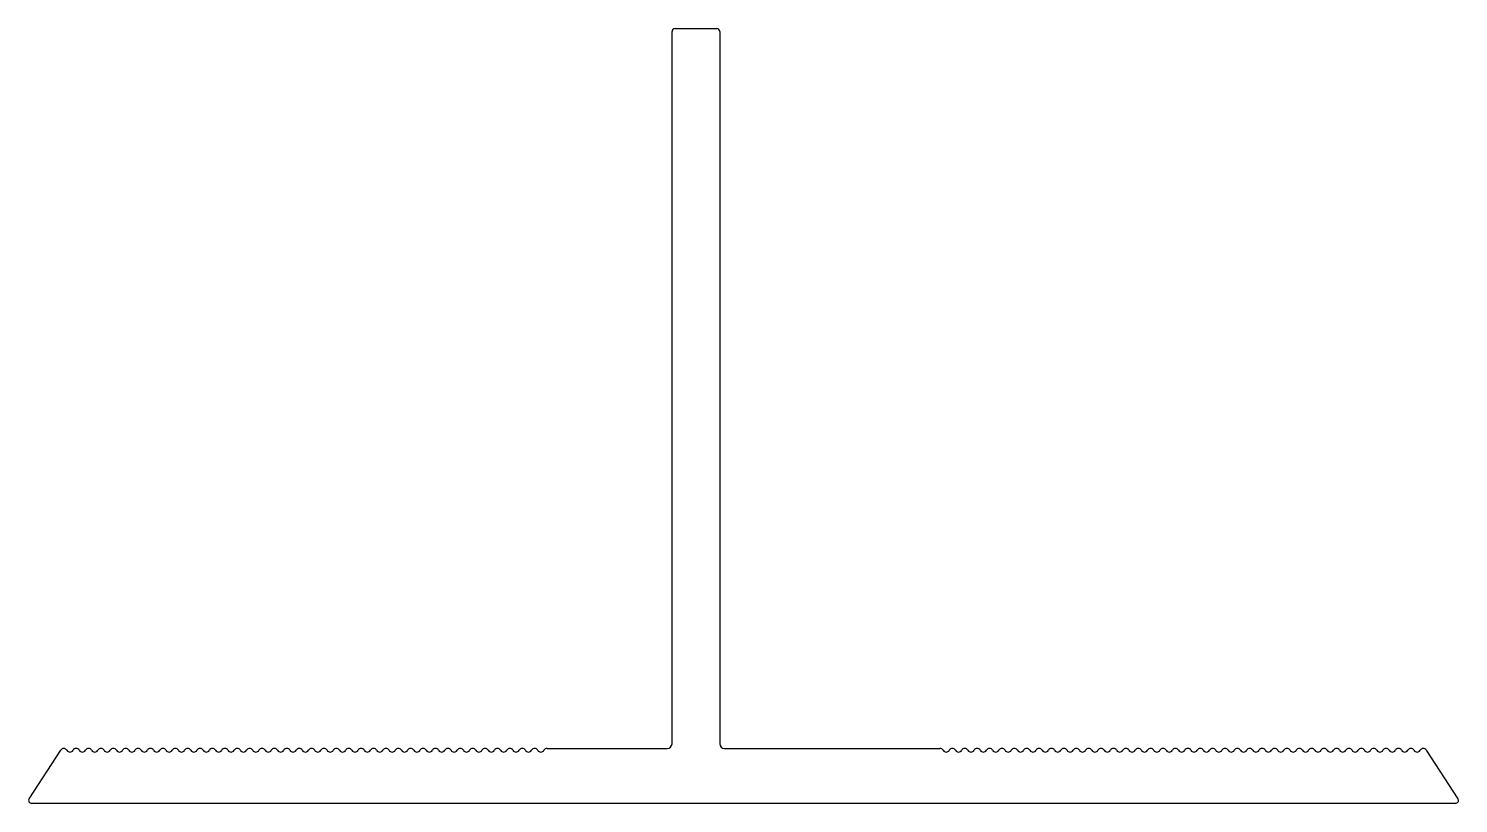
# Model space of a CAD drawing. Extents: x 2672 to 2792, y -306 to -241.
import ezdxf

# ---------------------------------------------------------------- set-up
doc = ezdxf.new("R2010")
doc.units = 0
doc.header["$LTSCALE"] = 15
doc.layers.get('0').update_dxf_attribs({"linetype": 'CONTINUOUS'})

msp = doc.modelspace()

# ---------------------------------------------------------------- linework, layer by layer
at = {"ltscale": 0.05}
for p, q in [((2725.97, -301.34), (2725.97, -241.59)), ((2726.22, -241.34), (2729.72, -241.34)), ((2729.97, -241.59), (2729.97, -301.34)), ((2672.01, -305.96), (2674.67, -301.88)), ((2715.48, -301.74), (2725.57, -301.74)), ((2730.37, -301.74), (2748.46, -301.74)), ((2789.27, -301.88), (2791.93, -305.96)), ((2791.72, -306.34), (2672.22, -306.34))]:
    msp.add_line(p, q, dxfattribs=at)
for centre, radius, start, end in [((2726.22, -241.59), 0.25, 90, 180), ((2729.72, -241.59), 0.25, 0, 90), ((2674.92, -302.04), 0.3, 29.9264, 146.8813), ((2675.44, -301.74), 0.3, 209.9264, 330.0736), ((2675.96, -302.04), 0.3, 29.9264, 150.0736), ((2676.48, -301.74), 0.3, 209.9264, 330.0736), ((2677, -302.04), 0.3, 29.9264, 150.0736), ((2677.52, -301.74), 0.3, 209.9264, 330.0736), ((2678.04, -302.04), 0.3, 29.9264, 150.0736), ((2678.56, -301.74), 0.3, 209.9264, 330.0736), ((2679.08, -302.04), 0.3, 29.9264, 150.0736), ((2679.6, -301.74), 0.3, 209.9264, 330.0736), ((2680.12, -302.04), 0.3, 29.9264, 150.0736), ((2680.64, -301.74), 0.3, 209.9264, 330.0736), ((2681.16, -302.04), 0.3, 29.9264, 150.0736), ((2681.68, -301.74), 0.3, 209.9264, 330.0736), ((2682.2, -302.04), 0.3, 29.9264, 150.0736), ((2682.72, -301.74), 0.3, 209.9264, 330.0736), ((2683.24, -302.04), 0.3, 29.9264, 150.0736), ((2683.76, -301.74), 0.3, 209.9264, 330.0736), ((2684.28, -302.04), 0.3, 29.9264, 150.0736), ((2684.8, -301.74), 0.3, 209.9264, 330.0736), ((2685.32, -302.04), 0.3, 29.9264, 150.0736), ((2685.84, -301.74), 0.3, 209.9264, 330.0736), ((2686.36, -302.04), 0.3, 29.9264, 150.0736), ((2686.88, -301.74), 0.3, 209.9264, 330.0736), ((2687.4, -302.04), 0.3, 29.9264, 150.0736), ((2687.92, -301.74), 0.3, 209.9264, 330.0736), ((2688.44, -302.04), 0.3, 29.9264, 150.0736), ((2688.96, -301.74), 0.3, 209.9264, 330.0736), ((2689.48, -302.04), 0.3, 29.9264, 150.0736), ((2690, -301.74), 0.3, 209.9264, 330.0736), ((2690.52, -302.04), 0.3, 29.9264, 150.0736), ((2691.04, -301.74), 0.3, 209.9264, 330.0736), ((2691.56, -302.04), 0.3, 29.9264, 150.0736), ((2692.08, -301.74), 0.3, 209.9264, 330.0736), ((2692.6, -302.04), 0.3, 29.9264, 150.0736), ((2693.12, -301.74), 0.3, 209.9264, 330.0736), ((2693.64, -302.04), 0.3, 29.9264, 150.0736), ((2694.16, -301.74), 0.3, 209.9264, 330.0736), ((2694.68, -302.04), 0.3, 29.9264, 150.0736), ((2695.2, -301.74), 0.3, 209.9264, 330.0736), ((2695.72, -302.04), 0.3, 29.9264, 150.0736), ((2696.24, -301.74), 0.3, 209.9264, 330.0736), ((2696.76, -302.04), 0.3, 29.9264, 150.0736), ((2697.28, -301.74), 0.3, 209.9264, 330.0736), ((2697.8, -302.04), 0.3, 29.9264, 150.0736), ((2698.32, -301.74), 0.3, 209.9264, 330.0736), ((2698.84, -302.04), 0.3, 29.9264, 150.0736), ((2699.36, -301.74), 0.3, 209.9264, 330.0736), ((2699.88, -302.04), 0.3, 29.9264, 150.0736), ((2700.4, -301.74), 0.3, 209.9264, 330.0736), ((2700.92, -302.04), 0.3, 29.9264, 150.0736), ((2701.44, -301.74), 0.3, 209.9264, 330.0736), ((2701.96, -302.04), 0.3, 29.9264, 150.0736), ((2702.48, -301.74), 0.3, 209.9264, 330.0736), ((2703, -302.04), 0.3, 29.9264, 150.0736), ((2703.52, -301.74), 0.3, 209.9264, 330.0736), ((2704.04, -302.04), 0.3, 29.9264, 150.0736), ((2704.56, -301.74), 0.3, 209.9264, 330.0736), ((2705.08, -302.04), 0.3, 29.9264, 150.0736), ((2705.6, -301.74), 0.3, 209.9264, 330.0736), ((2706.12, -302.04), 0.3, 29.9264, 150.0736), ((2706.64, -301.74), 0.3, 209.9264, 330.0736), ((2707.16, -302.04), 0.3, 29.9264, 150.0736), ((2707.68, -301.74), 0.3, 209.9264, 330.0736), ((2708.2, -302.04), 0.3, 29.9264, 150.0736), ((2708.72, -301.74), 0.3, 209.9264, 330.0736), ((2709.24, -302.04), 0.3, 29.9264, 150.0736), ((2709.76, -301.74), 0.3, 209.9264, 330.0736), ((2710.28, -302.04), 0.3, 29.9264, 150.0736), ((2710.8, -301.74), 0.3, 209.9264, 330.0736), ((2711.32, -302.04), 0.3, 29.9264, 150.0736), ((2711.84, -301.74), 0.3, 209.9264, 330.0736), ((2712.36, -302.04), 0.3, 29.9264, 150.0736), ((2712.88, -301.74), 0.3, 209.9264, 330.0736), ((2713.4, -302.04), 0.3, 29.9264, 150.0736), ((2713.92, -301.74), 0.3, 209.9264, 330.0736), ((2714.44, -302.04), 0.3, 29.9264, 150.0736), ((2714.96, -301.74), 0.3, 209.9264, 330.0736), ((2715.48, -302.04), 0.3, 90, 150.0736), ((2725.57, -301.34), 0.4, 270, 360), ((2730.37, -301.34), 0.4, 180, 270), ((2748.46, -302.04), 0.3, 29.9264, 90), ((2748.98, -301.74), 0.3, 209.9264, 330.0736), ((2749.5, -302.04), 0.3, 29.9264, 150.0736), ((2750.02, -301.74), 0.3, 209.9264, 330.0736), ((2750.54, -302.04), 0.3, 29.9264, 150.0736), ((2751.06, -301.74), 0.3, 209.9264, 330.0736), ((2751.58, -302.04), 0.3, 29.9264, 150.0736), ((2752.1, -301.74), 0.3, 209.9264, 330.0736), ((2752.62, -302.04), 0.3, 29.9264, 150.0736), ((2753.14, -301.74), 0.3, 209.9264, 330.0736), ((2753.66, -302.04), 0.3, 29.9264, 150.0736), ((2754.18, -301.74), 0.3, 209.9264, 330.0736), ((2754.7, -302.04), 0.3, 29.9264, 150.0736), ((2755.22, -301.74), 0.3, 209.9264, 330.0736), ((2755.74, -302.04), 0.3, 29.9264, 150.0736), ((2756.26, -301.74), 0.3, 209.9264, 330.0736), ((2756.78, -302.04), 0.3, 29.9264, 150.0736), ((2757.3, -301.74), 0.3, 209.9264, 330.0736), ((2757.82, -302.04), 0.3, 29.9264, 150.0736), ((2758.34, -301.74), 0.3, 209.9264, 330.0736), ((2758.86, -302.04), 0.3, 29.9264, 150.0736), ((2759.38, -301.74), 0.3, 209.9264, 330.0736), ((2759.9, -302.04), 0.3, 29.9264, 150.0736), ((2760.42, -301.74), 0.3, 209.9264, 330.0736), ((2760.94, -302.04), 0.3, 29.9264, 150.0736), ((2761.46, -301.74), 0.3, 209.9264, 330.0736), ((2761.98, -302.04), 0.3, 29.9264, 150.0736), ((2762.5, -301.74), 0.3, 209.9264, 330.0736), ((2763.02, -302.04), 0.3, 29.9264, 150.0736), ((2763.54, -301.74), 0.3, 209.9264, 330.0736), ((2764.06, -302.04), 0.3, 29.9264, 150.0736), ((2764.58, -301.74), 0.3, 209.9264, 330.0736), ((2765.1, -302.04), 0.3, 29.9264, 150.0736), ((2765.62, -301.74), 0.3, 209.9264, 330.0736), ((2766.14, -302.04), 0.3, 29.9264, 150.0736), ((2766.66, -301.74), 0.3, 209.9264, 330.0736), ((2767.18, -302.04), 0.3, 29.9264, 150.0736), ((2767.7, -301.74), 0.3, 209.9264, 330.0736), ((2768.22, -302.04), 0.3, 29.9264, 150.0736), ((2768.74, -301.74), 0.3, 209.9264, 330.0736), ((2769.26, -302.04), 0.3, 29.9264, 150.0736), ((2769.78, -301.74), 0.3, 209.9264, 330.0736), ((2770.3, -302.04), 0.3, 29.9264, 150.0736), ((2770.82, -301.74), 0.3, 209.9264, 330.0736), ((2771.34, -302.04), 0.3, 29.9264, 150.0736), ((2771.86, -301.74), 0.3, 209.9264, 330.0736), ((2772.38, -302.04), 0.3, 29.9264, 150.0736), ((2772.9, -301.74), 0.3, 209.9264, 330.0736), ((2773.42, -302.04), 0.3, 29.9264, 150.0736), ((2773.94, -301.74), 0.3, 209.9264, 330.0736), ((2774.46, -302.04), 0.3, 29.9264, 150.0736), ((2774.98, -301.74), 0.3, 209.9264, 330.0736), ((2775.5, -302.04), 0.3, 29.9264, 150.0736), ((2776.02, -301.74), 0.3, 209.9264, 330.0736), ((2776.54, -302.04), 0.3, 29.9264, 150.0736), ((2777.06, -301.74), 0.3, 209.9264, 330.0736), ((2777.58, -302.04), 0.3, 29.9264, 150.0736), ((2778.1, -301.74), 0.3, 209.9264, 330.0736), ((2778.62, -302.04), 0.3, 29.9264, 150.0736), ((2779.14, -301.74), 0.3, 209.9264, 330.0736), ((2779.66, -302.04), 0.3, 29.9264, 150.0736), ((2780.18, -301.74), 0.3, 209.9264, 330.0736), ((2780.7, -302.04), 0.3, 29.9264, 150.0736), ((2781.22, -301.74), 0.3, 209.9264, 330.0736), ((2781.74, -302.04), 0.3, 29.9264, 150.0736), ((2782.26, -301.74), 0.3, 209.9264, 330.0736), ((2782.78, -302.04), 0.3, 29.9264, 150.0736), ((2783.3, -301.74), 0.3, 209.9264, 330.0736), ((2783.82, -302.04), 0.3, 29.9264, 150.0736), ((2784.34, -301.74), 0.3, 209.9264, 330.0736), ((2784.86, -302.04), 0.3, 29.9264, 150.0736), ((2785.38, -301.74), 0.3, 209.9264, 330.0736), ((2785.9, -302.04), 0.3, 29.9264, 150.0736), ((2786.42, -301.74), 0.3, 209.9264, 330.0736), ((2786.94, -302.04), 0.3, 29.9264, 150.0736), ((2787.46, -301.74), 0.3, 209.9264, 330.0736), ((2787.98, -302.04), 0.3, 29.9264, 150.0736), ((2788.5, -301.74), 0.3, 209.9264, 330.0736), ((2789.02, -302.04), 0.3, 33.1187, 150.0736), ((2672.22, -306.09), 0.25, 146.8813, 270), ((2791.72, -306.09), 0.25, 270, 33.1187)]:
    msp.add_arc(centre, radius, start, end, dxfattribs=at)

doc.saveas('drawing.dxf')
